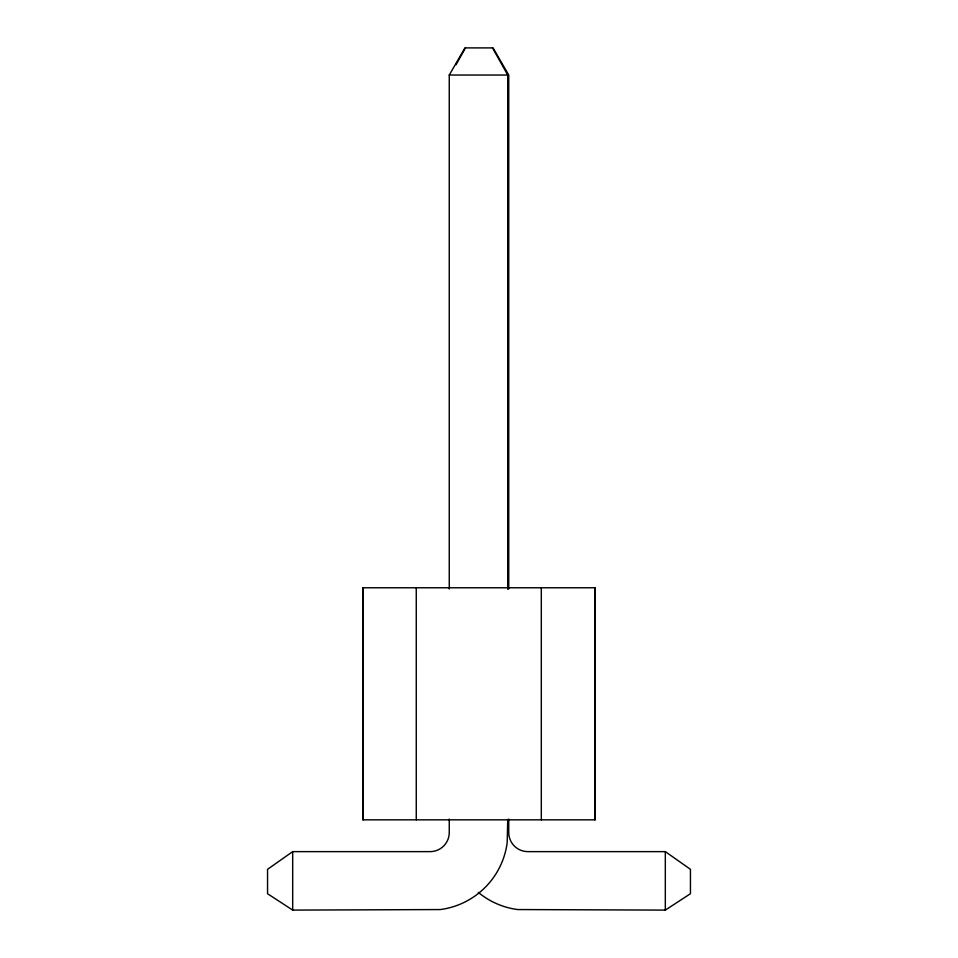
<?xml version="1.0" encoding="UTF-8"?>
<svg xmlns="http://www.w3.org/2000/svg" width="958" height="958" viewBox="0 0 958 958"><rect width="100%" height="100%" fill="white"/><g stroke="black" fill="none" stroke-linecap="round" stroke-linejoin="round"><path stroke-width="1.44" d="M456.056 64.701L465.468 47.9M449.254 588.99L449.254 75.035L464.953 47.9L493.047 47.9L508.746 75.035L508.746 588.99M449.254 819.078L449.254 832.526A19.1 19.1 0 0 1 430.154 851.626L292.681 851.626L267.557 869.313L267.557 893.73L292.681 910.1L440.297 909.561A77.694 77.694 0 0 0 507.189 842.669L507.728 819.497M478.27 892.365A77.694 77.694 0 0 0 517.703 909.561L665.319 910.1L690.443 893.73L690.443 869.313L665.319 851.626L527.846 851.626A19.1 19.1 0 0 1 508.746 832.526L508.746 819.078M449.254 75.035L507.728 75.035L507.728 589.278M492.532 47.9L507.728 75.035M665.319 851.626L665.319 910.1M594.822 587.769L594.822 819.832M541.306 587.769L541.306 819.832M416.263 587.769L416.263 819.832M363.178 587.769L363.178 819.832M292.681 851.626L292.681 910.1M595.241 587.769L362.759 587.769L362.759 819.832L595.241 819.832L595.241 587.769"/></g></svg>
